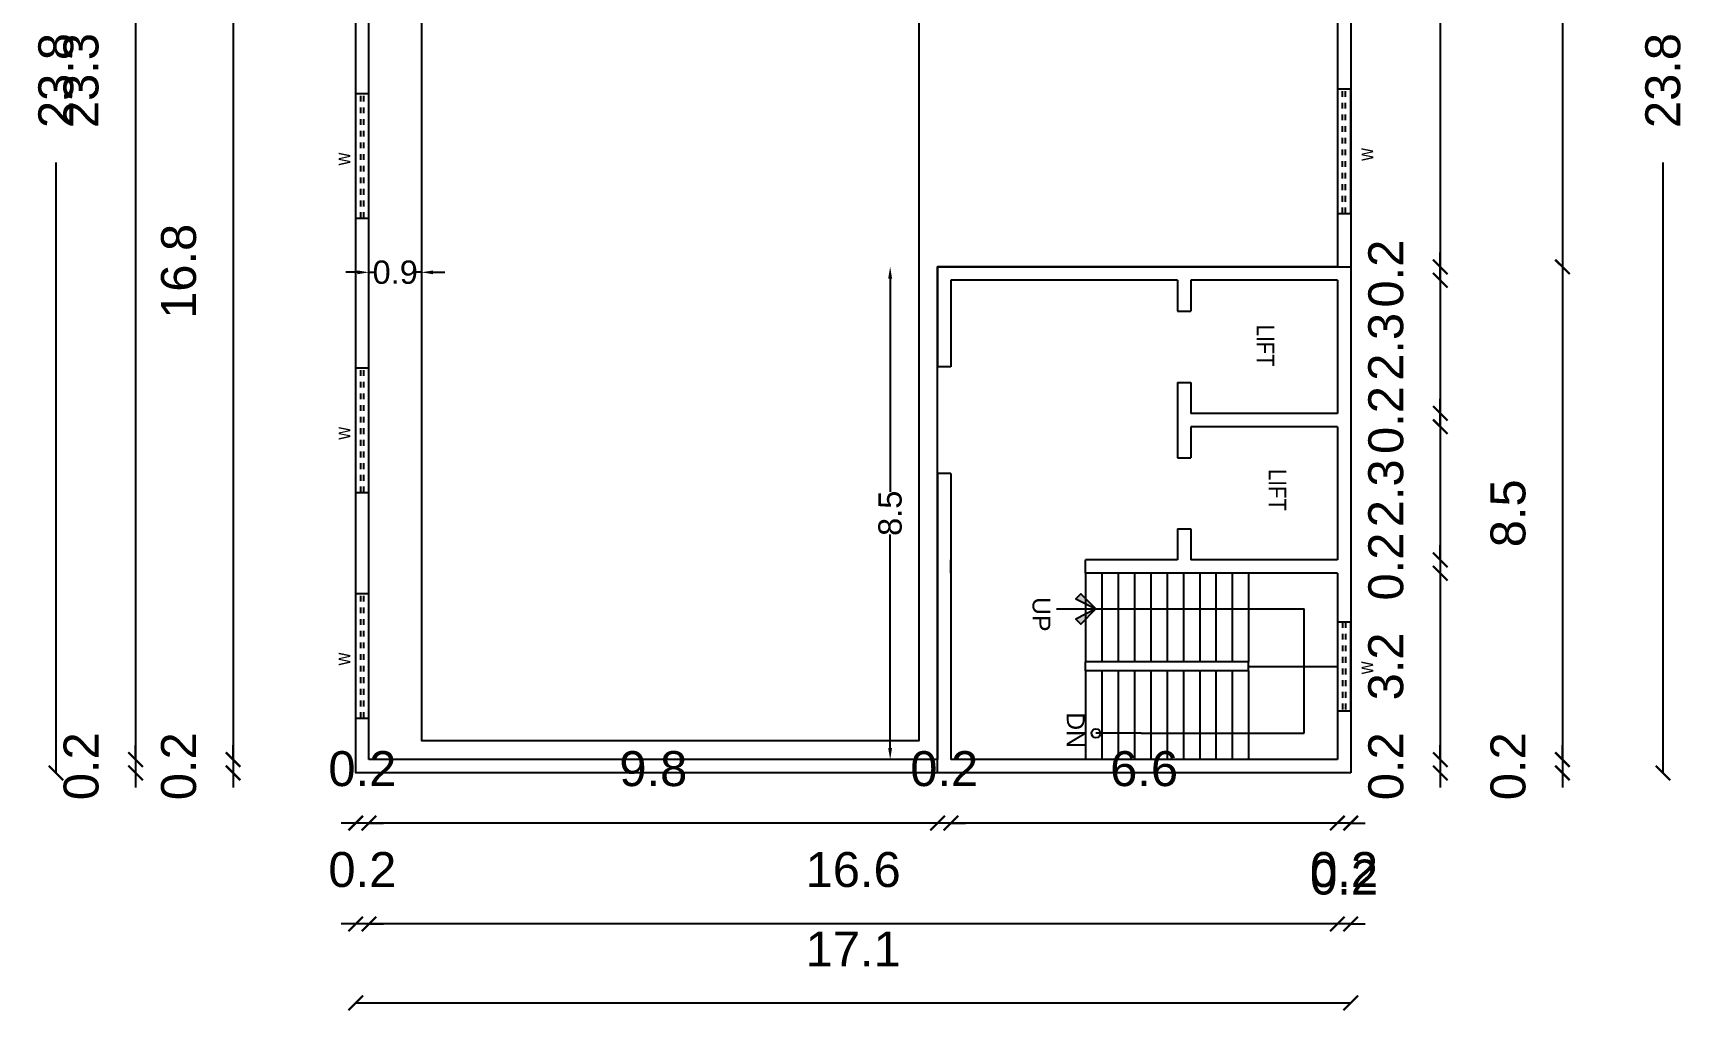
# Model space of a CAD drawing. Header units: metres. Extents: x 21671 to 43338, y -49512 to -25104.
# Drawn here: x 21896.73 to 21925.09, y -25137.59 to -25120.8 of the extents above; entities that cross this region are included whole.
import ezdxf

# ---------------------------------------------------------------- set-up
doc = ezdxf.new("R2010")
doc.units = ezdxf.units.M
doc.linetypes.add('HIDDENX2', pattern=[0.375, 0.25, -0.125])
for name, color, linetype in [('0 @ 1', 7, 'Continuous'), ('5', 5, 'Continuous'), ('BLK_1_FLR_5_ROOF_AREA', 34, 'Continuous'), ('BLK_1_STAIR_HEADROOM', 7, 'Continuous'), ('BLK_1_TERRACEESERVICE_UTILITYDISTANCE', 34, 'Continuous'), ('SOLAR_PANEL', 34, 'Continuous')]:
    doc.layers.add(name, color=color, linetype=linetype)
doc.styles.add('2mm', font='swissl.ttf', dxfattribs={"height": 2})
doc.styles.add('ARIAL', font='arial.ttf')
doc.styles.add('SEN', font='tahoma.ttf', dxfattribs={"height": 1})
doc.styles.get("Standard").update_dxf_attribs({"font": 'arial.ttf'})
doc.dimstyles.new('ISO-25', dxfattribs={"dimtxt": 1, "dimasz": 2.5, "dimexe": 1.25, "dimexo": 0.625, "dimtad": 1, "dimdec": 1, "dimzin": 1, "dimdsep": 46, "dimtxsty": 'Standard', "dimcen": 2.5, "dimse1": 1, "dimse2": 1, "dimsd1": 1, "dimsd2": 1, "dimadec": 1, "dimazin": 3, "dimtfac": 1, "dimtdec": 1, "dimtix": 1, "dimtmove": 2, "dimatfit": 3, "dimfxl": 0, "dimarcsym": 0})

# ---------------------------------------------------------------- blocks, each defined once
blk = doc.blocks.new('A$C674B7934')
at = {"layer": '5', "linetype": 'HIDDENX2'}
for p, q in [((3.5, 90), (3.5, 6)), ((5.5, 90), (5.5, 6))]:
    blk.add_line(p, q, dxfattribs=at)
at = {"layer": '5'}
blk.add_lwpolyline([(0, 6), (9, 6), (9, 90), (0, 90)], close=True, dxfattribs=at)
blk = doc.blocks.new('A$C617F55A5')
at = {"layer": '5', "linetype": 'HIDDENX2'}
for p, q in [((0, 5.5), (60, 5.5)), ((0, 3.5), (60, 3.5))]:
    blk.add_line(p, q, dxfattribs=at)
at = {"layer": '5'}
blk.add_lwpolyline([(60, 0), (60, 9), (0, 9), (0, 0)], close=True, dxfattribs=at)
blk = doc.blocks.new('_ArchTick')
at = {"color": 0, "linetype": 'ByBlock', "const_width": 0.15}
blk.add_lwpolyline([(-0.5, -0.5), (0.5, 0.5)], dxfattribs=at)
blk = doc.blocks.new('*D177')
at = {"color": 0, "lineweight": -2}
blk.add_line((21900.162, -25116.512), (21900.162, -25133.277), dxfattribs=at)
at = {"layer": 'Defpoints', "color": 0}
for p in [(21902.493, -25116.512), (21900.162, -25133.277), (21902.493, -25133.277)]:
    blk.add_point(p, dxfattribs=at)
at = {"color": 0, "lineweight": -2, "xscale": 0.25, "yscale": 0.25, "zscale": 0.25}
for p, rotation in [((21900.162, -25116.512), 90), ((21900.162, -25133.277), 270)]:
    blk.add_blockref('_ArchTick', p, dxfattribs=dict(at, rotation=rotation))
at = {"color": 0, "insert": (21899.23, -25124.894), "char_height": 0.6, "attachment_point": 5, "rotation": 90}
blk.add_mtext('16.8', dxfattribs=at)
blk = doc.blocks.new('*D158')
at = {"color": 0, "lineweight": -2}
for p, q in [((21900.162, -25133.277), (21900.162, -25133.027)), ((21900.162, -25133.277), (21900.162, -25133.506)), ((21900.162, -25133.506), (21900.162, -25133.756))]:
    blk.add_line(p, q, dxfattribs=at)
at = {"layer": 'Defpoints', "color": 0}
for p in [(21902.493, -25133.277), (21900.162, -25133.506), (21902.265, -25133.506)]:
    blk.add_point(p, dxfattribs=at)
at = {"color": 0, "lineweight": -2, "xscale": 0.25, "yscale": 0.25, "zscale": 0.25}
for p, rotation in [((21900.162, -25133.277), 270), ((21900.162, -25133.506), 90)]:
    blk.add_blockref('_ArchTick', p, dxfattribs=dict(at, rotation=rotation))
at = {"color": 0, "insert": (21899.23, -25133.391), "char_height": 0.6, "attachment_point": 5, "rotation": 90}
blk.add_mtext('0.2', dxfattribs=at)
blk = doc.blocks.new('*D160')
at = {"color": 0, "lineweight": -2}
blk.add_line((21898.488, -25109.958), (21898.488, -25133.277), dxfattribs=at)
at = {"layer": 'Defpoints', "color": 0}
for p in [(21902.493, -25109.958), (21898.488, -25133.277), (21902.493, -25133.277)]:
    blk.add_point(p, dxfattribs=at)
at = {"color": 0, "lineweight": -2, "xscale": 0.25, "yscale": 0.25, "zscale": 0.25}
for p, rotation in [((21898.488, -25109.958), 90), ((21898.488, -25133.277), 270)]:
    blk.add_blockref('_ArchTick', p, dxfattribs=dict(at, rotation=rotation))
at = {"color": 0, "insert": (21897.556, -25121.618), "char_height": 0.6, "attachment_point": 5, "rotation": 90}
blk.add_mtext('23.3', dxfattribs=at)
blk = doc.blocks.new('*D161')
at = {"color": 0, "lineweight": -2}
for p, q in [((21898.488, -25133.277), (21898.488, -25133.027)), ((21898.488, -25133.277), (21898.488, -25133.506)), ((21898.488, -25133.506), (21898.488, -25133.756))]:
    blk.add_line(p, q, dxfattribs=at)
at = {"layer": 'Defpoints', "color": 0}
for p in [(21902.493, -25133.277), (21898.488, -25133.506), (21902.265, -25133.506)]:
    blk.add_point(p, dxfattribs=at)
at = {"color": 0, "lineweight": -2, "xscale": 0.25, "yscale": 0.25, "zscale": 0.25}
for p, rotation in [((21898.488, -25133.277), 270), ((21898.488, -25133.506), 90)]:
    blk.add_blockref('_ArchTick', p, dxfattribs=dict(at, rotation=rotation))
at = {"color": 0, "insert": (21897.557, -25133.391), "char_height": 0.6, "attachment_point": 5, "rotation": 90}
blk.add_mtext('0.2', dxfattribs=at)
blk = doc.blocks.new('*D178')
at = {"color": 0, "lineweight": -2}
for p, q in [((21897.124, -25109.73), (21897.124, -25120.208)), ((21897.124, -25133.506), (21897.124, -25123.028))]:
    blk.add_line(p, q, dxfattribs=at)
at = {"layer": 'Defpoints', "color": 0}
for p in [(21902.265, -25109.73), (21897.124, -25133.506), (21902.265, -25133.506)]:
    blk.add_point(p, dxfattribs=at)
at = {"color": 0, "lineweight": -2, "xscale": 0.25, "yscale": 0.25, "zscale": 0.25}
for p, rotation in [((21897.124, -25109.73), 90), ((21897.124, -25133.506), 270)]:
    blk.add_blockref('_ArchTick', p, dxfattribs=dict(at, rotation=rotation))
at = {"color": 0, "insert": (21897.124, -25121.618), "char_height": 0.6, "attachment_point": 5, "rotation": 90}
blk.add_mtext('23.8', dxfattribs=at)
blk = doc.blocks.new('*D179')
at = {"color": 0, "lineweight": -2}
blk.add_line((21920.872, -25109.958), (21920.872, -25124.818), dxfattribs=at)
at = {"layer": 'Defpoints', "color": 0}
for p in [(21919.106, -25109.958), (21919.106, -25124.818), (21920.872, -25124.818)]:
    blk.add_point(p, dxfattribs=at)
at = {"color": 0, "lineweight": -2, "xscale": 0.25, "yscale": 0.25, "zscale": 0.25}
for p, rotation in [((21920.872, -25109.958), 90), ((21920.872, -25124.818), 270)]:
    blk.add_blockref('_ArchTick', p, dxfattribs=dict(at, rotation=rotation))
at = {"color": 0, "insert": (21919.941, -25117.388), "char_height": 0.6, "attachment_point": 5, "rotation": 90}
blk.add_mtext('14.9', dxfattribs=at)
blk = doc.blocks.new('*D180')
at = {"color": 0, "lineweight": -2}
for p, q in [((21920.872, -25124.818), (21920.872, -25124.568)), ((21920.872, -25124.818), (21920.872, -25125.047)), ((21920.872, -25125.047), (21920.872, -25125.297))]:
    blk.add_line(p, q, dxfattribs=at)
at = {"layer": 'Defpoints', "color": 0}
for p in [(21919.106, -25124.818), (21919.106, -25125.047), (21920.872, -25125.047)]:
    blk.add_point(p, dxfattribs=at)
at = {"color": 0, "lineweight": -2, "xscale": 0.25, "yscale": 0.25, "zscale": 0.25}
for p, rotation in [((21920.872, -25124.818), 270), ((21920.872, -25125.047), 90)]:
    blk.add_blockref('_ArchTick', p, dxfattribs=dict(at, rotation=rotation))
at = {"color": 0, "insert": (21919.941, -25124.933), "char_height": 0.6, "attachment_point": 5, "rotation": 90}
blk.add_mtext('0.2', dxfattribs=at)
blk = doc.blocks.new('*D181')
at = {"color": 0, "lineweight": -2}
for p, q in [((21920.872, -25125.047), (21920.872, -25124.797)), ((21920.872, -25125.047), (21920.872, -25127.333)), ((21920.872, -25127.333), (21920.872, -25127.583))]:
    blk.add_line(p, q, dxfattribs=at)
at = {"layer": 'Defpoints', "color": 0}
for p in [(21919.106, -25125.047), (21919.106, -25127.333), (21920.872, -25127.333)]:
    blk.add_point(p, dxfattribs=at)
at = {"color": 0, "lineweight": -2, "xscale": 0.25, "yscale": 0.25, "zscale": 0.25}
for p, rotation in [((21920.872, -25125.047), 270), ((21920.872, -25127.333), 90)]:
    blk.add_blockref('_ArchTick', p, dxfattribs=dict(at, rotation=rotation))
at = {"color": 0, "insert": (21919.94, -25126.19), "char_height": 0.6, "attachment_point": 5, "rotation": 90}
blk.add_mtext('2.3', dxfattribs=at)
blk = doc.blocks.new('*D182')
at = {"color": 0, "lineweight": -2}
for p, q in [((21920.872, -25127.333), (21920.872, -25127.083)), ((21920.872, -25127.333), (21920.872, -25127.562)), ((21920.872, -25127.562), (21920.872, -25127.812))]:
    blk.add_line(p, q, dxfattribs=at)
at = {"layer": 'Defpoints', "color": 0}
for p in [(21919.106, -25127.333), (21919.106, -25127.562), (21920.872, -25127.562)]:
    blk.add_point(p, dxfattribs=at)
at = {"color": 0, "lineweight": -2, "xscale": 0.25, "yscale": 0.25, "zscale": 0.25}
for p, rotation in [((21920.872, -25127.333), 270), ((21920.872, -25127.562), 90)]:
    blk.add_blockref('_ArchTick', p, dxfattribs=dict(at, rotation=rotation))
at = {"color": 0, "insert": (21919.941, -25127.447), "char_height": 0.6, "attachment_point": 5, "rotation": 90}
blk.add_mtext('0.2', dxfattribs=at)
blk = doc.blocks.new('*D183')
at = {"color": 0, "lineweight": -2}
for p, q in [((21920.872, -25127.562), (21920.872, -25127.312)), ((21920.872, -25127.562), (21920.872, -25129.848)), ((21920.872, -25129.848), (21920.872, -25130.098))]:
    blk.add_line(p, q, dxfattribs=at)
at = {"layer": 'Defpoints', "color": 0}
for p in [(21919.106, -25127.562), (21919.106, -25129.848), (21920.872, -25129.848)]:
    blk.add_point(p, dxfattribs=at)
at = {"color": 0, "lineweight": -2, "xscale": 0.25, "yscale": 0.25, "zscale": 0.25}
for p, rotation in [((21920.872, -25127.562), 270), ((21920.872, -25129.848), 90)]:
    blk.add_blockref('_ArchTick', p, dxfattribs=dict(at, rotation=rotation))
at = {"color": 0, "insert": (21919.94, -25128.705), "char_height": 0.6, "attachment_point": 5, "rotation": 90}
blk.add_mtext('2.3', dxfattribs=at)
blk = doc.blocks.new('*D184')
at = {"color": 0, "lineweight": -2}
for p, q in [((21920.872, -25129.848), (21920.872, -25129.598)), ((21920.872, -25129.848), (21920.872, -25130.076)), ((21920.872, -25130.076), (21920.872, -25130.326))]:
    blk.add_line(p, q, dxfattribs=at)
at = {"layer": 'Defpoints', "color": 0}
for p in [(21919.106, -25129.848), (21919.106, -25130.076), (21920.872, -25130.076)]:
    blk.add_point(p, dxfattribs=at)
at = {"color": 0, "lineweight": -2, "xscale": 0.25, "yscale": 0.25, "zscale": 0.25}
for p, rotation in [((21920.872, -25129.848), 270), ((21920.872, -25130.076), 90)]:
    blk.add_blockref('_ArchTick', p, dxfattribs=dict(at, rotation=rotation))
at = {"color": 0, "insert": (21919.941, -25129.962), "char_height": 0.6, "attachment_point": 5, "rotation": 90}
blk.add_mtext('0.2', dxfattribs=at)
blk = doc.blocks.new('*D185')
at = {"color": 0, "lineweight": -2}
blk.add_line((21920.872, -25130.076), (21920.872, -25133.277), dxfattribs=at)
at = {"layer": 'Defpoints', "color": 0}
for p in [(21919.106, -25130.076), (21919.106, -25133.277), (21920.872, -25133.277)]:
    blk.add_point(p, dxfattribs=at)
at = {"color": 0, "lineweight": -2, "xscale": 0.25, "yscale": 0.25, "zscale": 0.25}
for p, rotation in [((21920.872, -25130.076), 90), ((21920.872, -25133.277), 270)]:
    blk.add_blockref('_ArchTick', p, dxfattribs=dict(at, rotation=rotation))
at = {"color": 0, "insert": (21919.94, -25131.677), "char_height": 0.6, "attachment_point": 5, "rotation": 90}
blk.add_mtext('3.2', dxfattribs=at)
blk = doc.blocks.new('*D186')
at = {"color": 0, "lineweight": -2}
for p, q in [((21920.872, -25133.277), (21920.872, -25133.027)), ((21920.872, -25133.277), (21920.872, -25133.506)), ((21920.872, -25133.506), (21920.872, -25133.756))]:
    blk.add_line(p, q, dxfattribs=at)
at = {"layer": 'Defpoints', "color": 0}
for p in [(21919.106, -25133.277), (21919.335, -25133.506), (21920.872, -25133.506)]:
    blk.add_point(p, dxfattribs=at)
at = {"color": 0, "lineweight": -2, "xscale": 0.25, "yscale": 0.25, "zscale": 0.25}
for p, rotation in [((21920.872, -25133.277), 270), ((21920.872, -25133.506), 90)]:
    blk.add_blockref('_ArchTick', p, dxfattribs=dict(at, rotation=rotation))
at = {"color": 0, "insert": (21919.941, -25133.391), "char_height": 0.6, "attachment_point": 5, "rotation": 90}
blk.add_mtext('0.2', dxfattribs=at)
blk = doc.blocks.new('*D146')
at = {"color": 0, "lineweight": -2}
blk.add_line((21922.968, -25109.958), (21922.968, -25124.818), dxfattribs=at)
at = {"layer": 'Defpoints', "color": 0}
for p in [(21919.106, -25109.958), (21919.106, -25124.818), (21922.968, -25124.818)]:
    blk.add_point(p, dxfattribs=at)
at = {"color": 0, "lineweight": -2, "xscale": 0.25, "yscale": 0.25, "zscale": 0.25}
for p, rotation in [((21922.968, -25109.958), 90), ((21922.968, -25124.818), 270)]:
    blk.add_blockref('_ArchTick', p, dxfattribs=dict(at, rotation=rotation))
at = {"color": 0, "insert": (21922.037, -25117.388), "char_height": 0.6, "attachment_point": 5, "rotation": 90}
blk.add_mtext('14.9', dxfattribs=at)
blk = doc.blocks.new('*D147')
at = {"color": 0, "lineweight": -2}
blk.add_line((21922.968, -25124.818), (21922.968, -25133.277), dxfattribs=at)
at = {"layer": 'Defpoints', "color": 0}
for p in [(21919.106, -25124.818), (21919.106, -25133.277), (21922.968, -25133.277)]:
    blk.add_point(p, dxfattribs=at)
at = {"color": 0, "lineweight": -2, "xscale": 0.25, "yscale": 0.25, "zscale": 0.25}
for p, rotation in [((21922.968, -25124.818), 90), ((21922.968, -25133.277), 270)]:
    blk.add_blockref('_ArchTick', p, dxfattribs=dict(at, rotation=rotation))
at = {"color": 0, "insert": (21922.037, -25129.048), "char_height": 0.6, "attachment_point": 5, "rotation": 90}
blk.add_mtext('8.5', dxfattribs=at)
blk = doc.blocks.new('*D148')
at = {"color": 0, "lineweight": -2}
for p, q in [((21922.968, -25133.277), (21922.968, -25133.027)), ((21922.968, -25133.277), (21922.968, -25133.506)), ((21922.968, -25133.506), (21922.968, -25133.756))]:
    blk.add_line(p, q, dxfattribs=at)
at = {"layer": 'Defpoints', "color": 0}
for p in [(21919.106, -25133.277), (21919.335, -25133.506), (21922.968, -25133.506)]:
    blk.add_point(p, dxfattribs=at)
at = {"color": 0, "lineweight": -2, "xscale": 0.25, "yscale": 0.25, "zscale": 0.25}
for p, rotation in [((21922.968, -25133.277), 270), ((21922.968, -25133.506), 90)]:
    blk.add_blockref('_ArchTick', p, dxfattribs=dict(at, rotation=rotation))
at = {"color": 0, "insert": (21922.037, -25133.391), "char_height": 0.6, "attachment_point": 5, "rotation": 90}
blk.add_mtext('0.2', dxfattribs=at)
blk = doc.blocks.new('*D187')
at = {"color": 0, "lineweight": -2}
for p, q in [((21924.693, -25109.73), (21924.693, -25120.208)), ((21924.693, -25133.506), (21924.693, -25123.028))]:
    blk.add_line(p, q, dxfattribs=at)
at = {"layer": 'Defpoints', "color": 0}
for p in [(21919.335, -25109.73), (21919.335, -25133.506), (21924.693, -25133.506)]:
    blk.add_point(p, dxfattribs=at)
at = {"color": 0, "lineweight": -2, "xscale": 0.25, "yscale": 0.25, "zscale": 0.25}
for p, rotation in [((21924.693, -25109.73), 90), ((21924.693, -25133.506), 270)]:
    blk.add_blockref('_ArchTick', p, dxfattribs=dict(at, rotation=rotation))
at = {"color": 0, "insert": (21924.693, -25121.618), "char_height": 0.6, "attachment_point": 5, "rotation": 90}
blk.add_mtext('23.8', dxfattribs=at)
blk = doc.blocks.new('*D149')
at = {"color": 0, "lineweight": -2}
for p, q in [((21919.106, -25134.367), (21918.856, -25134.367)), ((21919.335, -25134.367), (21919.106, -25134.367)), ((21919.335, -25134.367), (21919.585, -25134.367))]:
    blk.add_line(p, q, dxfattribs=at)
at = {"layer": 'Defpoints', "color": 0}
for p in [(21919.106, -25133.277), (21919.335, -25133.506), (21919.106, -25134.367)]:
    blk.add_point(p, dxfattribs=at)
at = {"color": 0, "lineweight": -2, "xscale": 0.25, "yscale": 0.25, "zscale": 0.25}
blk.add_blockref('_ArchTick', (21919.106, -25134.367), dxfattribs=at)
at = {"color": 0, "lineweight": -2, "xscale": 0.25, "yscale": 0.25, "zscale": 0.25, "rotation": 180}
blk.add_blockref('_ArchTick', (21919.335, -25134.367), dxfattribs=at)
at = {"color": 0, "insert": (21919.221, -25135.298), "char_height": 0.6, "attachment_point": 5}
blk.add_mtext('0.2', dxfattribs=at)
blk = doc.blocks.new('*D188')
at = {"color": 0, "lineweight": -2}
blk.add_line((21919.106, -25134.367), (21912.476, -25134.367), dxfattribs=at)
at = {"layer": 'Defpoints', "color": 0}
for p in [(21912.476, -25133.277), (21919.106, -25133.277), (21912.476, -25134.367)]:
    blk.add_point(p, dxfattribs=at)
at = {"color": 0, "lineweight": -2, "xscale": 0.25, "yscale": 0.25, "zscale": 0.25, "rotation": 180}
blk.add_blockref('_ArchTick', (21912.476, -25134.367), dxfattribs=at)
at = {"color": 0, "lineweight": -2, "xscale": 0.25, "yscale": 0.25, "zscale": 0.25}
blk.add_blockref('_ArchTick', (21919.106, -25134.367), dxfattribs=at)
at = {"color": 0, "insert": (21915.791, -25133.436), "char_height": 0.6, "attachment_point": 5}
blk.add_mtext('6.6', dxfattribs=at)
blk = doc.blocks.new('*D189')
at = {"color": 0, "lineweight": -2}
for p, q in [((21912.248, -25134.367), (21911.998, -25134.367)), ((21912.476, -25134.367), (21912.248, -25134.367)), ((21912.476, -25134.367), (21912.726, -25134.367))]:
    blk.add_line(p, q, dxfattribs=at)
at = {"layer": 'Defpoints', "color": 0}
for p in [(21912.248, -25133.277), (21912.476, -25133.277), (21912.248, -25134.367)]:
    blk.add_point(p, dxfattribs=at)
at = {"color": 0, "lineweight": -2, "xscale": 0.25, "yscale": 0.25, "zscale": 0.25}
blk.add_blockref('_ArchTick', (21912.248, -25134.367), dxfattribs=at)
at = {"color": 0, "lineweight": -2, "xscale": 0.25, "yscale": 0.25, "zscale": 0.25, "rotation": 180}
blk.add_blockref('_ArchTick', (21912.476, -25134.367), dxfattribs=at)
at = {"color": 0, "insert": (21912.362, -25133.436), "char_height": 0.6, "attachment_point": 5}
blk.add_mtext('0.2', dxfattribs=at)
blk = doc.blocks.new('*D190')
at = {"color": 0, "lineweight": -2}
blk.add_line((21912.248, -25134.367), (21902.493, -25134.367), dxfattribs=at)
at = {"layer": 'Defpoints', "color": 0}
for p in [(21902.493, -25133.277), (21912.248, -25133.277), (21902.493, -25134.367)]:
    blk.add_point(p, dxfattribs=at)
at = {"color": 0, "lineweight": -2, "xscale": 0.25, "yscale": 0.25, "zscale": 0.25, "rotation": 180}
blk.add_blockref('_ArchTick', (21902.493, -25134.367), dxfattribs=at)
at = {"color": 0, "lineweight": -2, "xscale": 0.25, "yscale": 0.25, "zscale": 0.25}
blk.add_blockref('_ArchTick', (21912.248, -25134.367), dxfattribs=at)
at = {"color": 0, "insert": (21907.371, -25133.436), "char_height": 0.6, "attachment_point": 5}
blk.add_mtext('9.8', dxfattribs=at)
blk = doc.blocks.new('*D150')
at = {"color": 0, "lineweight": -2}
for p, q in [((21902.265, -25134.367), (21902.015, -25134.367)), ((21902.493, -25134.367), (21902.265, -25134.367)), ((21902.493, -25134.367), (21902.743, -25134.367))]:
    blk.add_line(p, q, dxfattribs=at)
at = {"layer": 'Defpoints', "color": 0}
for p in [(21902.493, -25133.277), (21902.265, -25133.506), (21902.265, -25134.367)]:
    blk.add_point(p, dxfattribs=at)
at = {"color": 0, "lineweight": -2, "xscale": 0.25, "yscale": 0.25, "zscale": 0.25}
blk.add_blockref('_ArchTick', (21902.265, -25134.367), dxfattribs=at)
at = {"color": 0, "lineweight": -2, "xscale": 0.25, "yscale": 0.25, "zscale": 0.25, "rotation": 180}
blk.add_blockref('_ArchTick', (21902.493, -25134.367), dxfattribs=at)
at = {"color": 0, "insert": (21902.379, -25133.436), "char_height": 0.6, "attachment_point": 5}
blk.add_mtext('0.2', dxfattribs=at)
blk = doc.blocks.new('*D151')
at = {"color": 0, "lineweight": -2}
for p, q in [((21919.106, -25136.099), (21918.856, -25136.099)), ((21919.335, -25136.099), (21919.106, -25136.099)), ((21919.335, -25136.099), (21919.585, -25136.099))]:
    blk.add_line(p, q, dxfattribs=at)
at = {"layer": 'Defpoints', "color": 0}
for p in [(21919.106, -25133.277), (21919.335, -25133.506), (21919.106, -25136.099)]:
    blk.add_point(p, dxfattribs=at)
at = {"color": 0, "lineweight": -2, "xscale": 0.25, "yscale": 0.25, "zscale": 0.25}
blk.add_blockref('_ArchTick', (21919.106, -25136.099), dxfattribs=at)
at = {"color": 0, "lineweight": -2, "xscale": 0.25, "yscale": 0.25, "zscale": 0.25, "rotation": 180}
blk.add_blockref('_ArchTick', (21919.335, -25136.099), dxfattribs=at)
at = {"color": 0, "insert": (21919.221, -25135.168), "char_height": 0.6, "attachment_point": 5}
blk.add_mtext('0.2', dxfattribs=at)
blk = doc.blocks.new('*D152')
at = {"color": 0, "lineweight": -2}
blk.add_line((21919.106, -25136.099), (21902.493, -25136.099), dxfattribs=at)
at = {"layer": 'Defpoints', "color": 0}
for p in [(21902.493, -25133.277), (21919.106, -25133.277), (21902.493, -25136.099)]:
    blk.add_point(p, dxfattribs=at)
at = {"color": 0, "lineweight": -2, "xscale": 0.25, "yscale": 0.25, "zscale": 0.25, "rotation": 180}
blk.add_blockref('_ArchTick', (21902.493, -25136.099), dxfattribs=at)
at = {"color": 0, "lineweight": -2, "xscale": 0.25, "yscale": 0.25, "zscale": 0.25}
blk.add_blockref('_ArchTick', (21919.106, -25136.099), dxfattribs=at)
at = {"color": 0, "insert": (21910.8, -25135.168), "char_height": 0.6, "attachment_point": 5}
blk.add_mtext('16.6', dxfattribs=at)
blk = doc.blocks.new('*D153')
at = {"color": 0, "lineweight": -2}
for p, q in [((21902.265, -25136.099), (21902.015, -25136.099)), ((21902.493, -25136.099), (21902.265, -25136.099)), ((21902.493, -25136.099), (21902.743, -25136.099))]:
    blk.add_line(p, q, dxfattribs=at)
at = {"layer": 'Defpoints', "color": 0}
for p in [(21902.493, -25133.277), (21902.265, -25133.506), (21902.265, -25136.099)]:
    blk.add_point(p, dxfattribs=at)
at = {"color": 0, "lineweight": -2, "xscale": 0.25, "yscale": 0.25, "zscale": 0.25}
blk.add_blockref('_ArchTick', (21902.265, -25136.099), dxfattribs=at)
at = {"color": 0, "lineweight": -2, "xscale": 0.25, "yscale": 0.25, "zscale": 0.25, "rotation": 180}
blk.add_blockref('_ArchTick', (21902.493, -25136.099), dxfattribs=at)
at = {"color": 0, "insert": (21902.379, -25135.168), "char_height": 0.6, "attachment_point": 5}
blk.add_mtext('0.2', dxfattribs=at)
blk = doc.blocks.new('*D191')
at = {"color": 0, "lineweight": -2}
blk.add_line((21902.265, -25137.454), (21919.335, -25137.454), dxfattribs=at)
at = {"layer": 'Defpoints', "color": 0}
for p in [(21902.265, -25133.506), (21919.335, -25133.506), (21919.335, -25137.454)]:
    blk.add_point(p, dxfattribs=at)
at = {"color": 0, "lineweight": -2, "xscale": 0.25, "yscale": 0.25, "zscale": 0.25, "rotation": 180}
blk.add_blockref('_ArchTick', (21902.265, -25137.454), dxfattribs=at)
at = {"color": 0, "lineweight": -2, "xscale": 0.25, "yscale": 0.25, "zscale": 0.25}
blk.add_blockref('_ArchTick', (21919.335, -25137.454), dxfattribs=at)
at = {"color": 0, "insert": (21910.8, -25136.528), "char_height": 0.6, "attachment_point": 5}
blk.add_mtext('17.1', dxfattribs=at)
blk = doc.blocks.new('*D263')
at = {"layer": 'BLK_1_TERRACEESERVICE_UTILITYDISTANCE', "color": 0, "lineweight": -2}
for p, q in [((21902.293, -25124.911), (21902.093, -25124.911)), ((21902.493, -25124.911), (21902.579, -25124.911)), ((21903.393, -25124.911), (21903.308, -25124.911)), ((21903.593, -25124.911), (21903.793, -25124.911))]:
    blk.add_line(p, q, dxfattribs=at)
at = {"layer": 'BLK_1_TERRACEESERVICE_UTILITYDISTANCE', "color": 0}
for points in [[(21902.293, -25124.878), (21902.293, -25124.944), (21902.493, -25124.911)], [(21903.593, -25124.878), (21903.593, -25124.944), (21903.393, -25124.911)]]:
    blk.add_solid(points, dxfattribs=at)
at = {"layer": 'Defpoints', "color": 0}
for p in [(21902.493, -25124.832), (21903.393, -25124.832), (21902.493, -25124.911)]:
    blk.add_point(p, dxfattribs=at)
at = {"layer": 'BLK_1_TERRACEESERVICE_UTILITYDISTANCE', "color": 0, "insert": (21902.943, -25124.911), "char_height": 0.4, "attachment_point": 5}
blk.add_mtext('0.9', dxfattribs=at)
blk = doc.blocks.new('*D341')
at = {"layer": 'BLK_1_STAIR_HEADROOM', "color": 0, "lineweight": -2}
for p, q in [((21911.434, -25125.018), (21911.434, -25128.682)), ((21911.434, -25133.077), (21911.434, -25129.414))]:
    blk.add_line(p, q, dxfattribs=at)
at = {"layer": 'BLK_1_STAIR_HEADROOM', "color": 0}
for points in [[(21911.4, -25125.018), (21911.467, -25125.018), (21911.434, -25124.818)], [(21911.4, -25133.077), (21911.467, -25133.077), (21911.434, -25133.277)]]:
    blk.add_solid(points, dxfattribs=at)
at = {"layer": 'Defpoints', "color": 0}
for p in [(21912.248, -25124.818), (21911.434, -25133.277), (21912.248, -25133.277)]:
    blk.add_point(p, dxfattribs=at)
at = {"layer": 'BLK_1_STAIR_HEADROOM', "color": 0, "insert": (21911.434, -25129.048), "char_height": 0.4, "attachment_point": 5, "rotation": 90}
blk.add_mtext('8.5', dxfattribs=at)

msp = doc.modelspace()

# ---------------------------------------------------------------- hatches: boundary and pattern name
at = {"ltscale": 0.15}
h = msp.add_hatch(color=0, dxfattribs=at)
h.paths.add_polyline_path([(21914.705, -25130.432), (21914.964, -25130.69), (21914.619, -25130.518)])
h.paths.add_polyline_path([(21914.964, -25130.69), (21914.705, -25130.949), (21914.619, -25130.863)])

# ---------------------------------------------------------------- linework, layer by layer
at = {"color": 0}
for p, q in [((21919.106, -25109.958), (21919.106, -25124.818)), ((21902.493, -25133.277), (21902.493, -25116.512)), ((21919.106, -25124.818), (21912.248, -25124.818)), ((21912.248, -25124.818), (21912.248, -25126.533)), ((21916.363, -25125.047), (21912.476, -25125.047)), ((21912.476, -25125.047), (21912.476, -25126.533)), ((21916.363, -25125.047), (21916.363, -25125.58)), ((21919.106, -25125.047), (21916.591, -25125.047)), ((21916.591, -25125.047), (21916.591, -25125.58)), ((21919.106, -25125.047), (21919.106, -25127.333)), ((21916.363, -25125.58), (21916.591, -25125.58)), ((21912.476, -25126.533), (21912.248, -25126.533)), ((21916.363, -25126.8), (21916.363, -25128.095)), ((21916.363, -25126.8), (21916.591, -25126.8)), ((21916.591, -25126.8), (21916.591, -25127.333)), ((21919.106, -25127.333), (21916.591, -25127.333)), ((21916.591, -25127.562), (21916.591, -25128.095)), ((21919.106, -25127.562), (21916.591, -25127.562)), ((21919.106, -25127.562), (21919.106, -25129.848)), ((21916.363, -25128.095), (21916.591, -25128.095)), ((21912.248, -25128.362), (21912.248, -25133.277)), ((21912.476, -25128.362), (21912.248, -25128.362)), ((21912.476, -25128.362), (21912.476, -25133.277)), ((21916.363, -25129.314), (21916.363, -25129.848)), ((21916.363, -25129.314), (21916.591, -25129.314)), ((21916.591, -25129.314), (21916.591, -25129.848)), ((21912.476, -25130.076), (21912.476, -25129.848)), ((21916.363, -25129.848), (21914.788, -25129.848)), ((21914.788, -25130.076), (21914.788, -25129.848)), ((21919.106, -25129.848), (21916.591, -25129.848)), ((21919.106, -25130.076), (21914.788, -25130.076)), ((21914.788, -25130.076), (21914.788, -25131.601)), ((21915.067, -25130.076), (21915.067, -25131.601)), ((21915.347, -25130.076), (21915.347, -25131.601)), ((21915.626, -25130.076), (21915.626, -25131.601)), ((21915.906, -25130.076), (21915.906, -25131.601)), ((21916.185, -25130.076), (21916.185, -25131.601)), ((21916.464, -25130.076), (21916.464, -25131.601)), ((21916.744, -25130.076), (21916.744, -25131.601)), ((21917.023, -25130.076), (21917.023, -25131.601)), ((21917.303, -25130.076), (21917.303, -25131.601)), ((21917.582, -25130.076), (21917.582, -25131.601)), ((21919.106, -25130.076), (21919.106, -25133.277)), ((21914.288, -25130.69), (21918.537, -25130.69)), ((21918.537, -25132.824), (21918.537, -25130.69)), ((21917.582, -25131.601), (21914.788, -25131.601)), ((21914.788, -25131.753), (21914.788, -25131.601)), ((21917.582, -25131.753), (21917.582, -25131.601)), ((21917.582, -25131.753), (21914.788, -25131.753)), ((21914.788, -25131.753), (21914.788, -25133.277)), ((21915.067, -25131.753), (21915.067, -25133.277)), ((21915.347, -25131.753), (21915.347, -25133.277)), ((21915.626, -25131.753), (21915.626, -25133.277)), ((21915.906, -25131.753), (21915.906, -25133.277)), ((21916.185, -25131.753), (21916.185, -25133.277)), ((21916.464, -25131.753), (21916.464, -25133.277)), ((21916.744, -25131.753), (21916.744, -25133.277)), ((21917.023, -25131.753), (21917.023, -25133.277)), ((21917.303, -25131.753), (21917.303, -25133.277)), ((21917.582, -25131.677), (21919.106, -25131.677)), ((21917.582, -25131.753), (21917.582, -25133.277)), ((21915.743, -25132.824), (21914.965, -25132.824)), ((21915.743, -25132.824), (21918.537, -25132.824)), ((21912.248, -25133.277), (21902.493, -25133.277)), ((21919.106, -25133.277), (21912.476, -25133.277))]:
    msp.add_line(p, q, dxfattribs=at)
at = {"color": 6}
msp.add_line((21903.393, -25125.163), (21903.393, -25129.489), dxfattribs=at)
at = {"color": 0}
msp.add_lwpolyline([(21914.964, -25130.69), (21914.619, -25130.863), (21914.705, -25130.949), (21914.964, -25130.69), (21914.705, -25130.432), (21914.619, -25130.518), (21914.964, -25130.69)], dxfattribs=at)
msp.add_circle((21914.965, -25132.824), 0.0768, dxfattribs=at)
at = {"layer": 'BLK_1_FLR_5_ROOF_AREA', "color": 54}
msp.add_lwpolyline([(21919.335, -25133.506), (21902.265, -25133.506), (21902.265, -25109.73), (21919.335, -25109.73)], close=True, dxfattribs=at)
at = {"layer": 'BLK_1_STAIR_HEADROOM', "color": 1}
msp.add_lwpolyline([(21919.335, -25133.506), (21912.248, -25133.506), (21912.248, -25124.818), (21919.335, -25124.818)], close=True, dxfattribs=at)
at = {"layer": 'SOLAR_PANEL', "color": 3}
msp.add_lwpolyline([(21911.93, -25116.937), (21903.393, -25116.937), (21903.393, -25132.949), (21911.93, -25132.949)], close=True, dxfattribs=at)

# ---------------------------------------------------------------- block references
at = {"color": 0, "xscale": 0.0254017857142961, "yscale": 0.0254017857142961, "zscale": 0.0254017857142961}
for name, p, rotation in [('A$C674B7934', (21902.493, -25121.694), 180), ('A$C674B7934', (21919.335, -25121.614), 180), ('A$C674B7934', (21902.493, -25126.403), 180), ('A$C674B7934', (21902.493, -25130.278), 180), ('A$C617F55A5', (21919.106, -25130.915), 270)]:
    msp.add_blockref(name, p, dxfattribs=dict(at, rotation=rotation))

# ---------------------------------------------------------------- texts
at = {"color": 0, "style": 'ARIAL'}
for s, p in [('UP', (21913.877, -25130.487)), ('DN', (21914.465, -25132.463))]:
    msp.add_text(s, height=0.3048, rotation=270, dxfattribs=at).set_placement(p)
at = {"color": 0, "char_height": 0.2, "width": 26.3481, "attachment_point": 5, "rotation": 90.6255, "style": 'SEN'}
for insert in [(21919.621, -25122.887), (21902.072, -25122.965), (21902.072, -25127.674), (21902.072, -25131.549), (21919.621, -25131.701)]:
    msp.add_mtext('W', dxfattribs=dict(at, insert=insert))
at = {"layer": '0 @ 1', "color": 0, "char_height": 0.30482, "width": 462.36415, "attachment_point": 1, "rotation": 270, "style": '2mm'}
for insert in [(21918.027, -25125.812), (21918.232, -25128.288)]:
    msp.add_mtext('{\\fArial Narrow|b0|i0|c0|p34;\\C7;LIFT }', dxfattribs=dict(at, insert=insert))

# ---------------------------------------------------------------- dimensions: what is measured, and where the dimension line sits
at = {"color": 0}
for base, p1, p2, angle, picture, middle in [((21897.124, -25133.506), (21902.265, -25109.73), (21902.265, -25133.506), 270, '*D178', (21897.124, -25121.618)), ((21924.693, -25133.506), (21919.335, -25109.73), (21919.335, -25133.506), 270, '*D187', (21924.693, -25121.618)), ((21919.106, -25134.367), (21919.335, -25133.506), (21919.106, -25133.277), 180, '*D149', (21919.221, -25135.298))]:
    dim = msp.add_linear_dim(base=base, p1=p1, p2=p2, angle=angle, dimstyle='ISO-25', override={"dimtxt": 0.6, "dimasz": 0.25, "dimblk1": 'ArchTick', "dimblk2": 'ArchTick', "dimsah": 1, "dimsd1": 0, "dimsd2": 0}, dxfattribs=at)
    dim.commit()
    dim.dimension.update_dxf_attribs({"geometry": picture, "text_midpoint": middle, "dimtype": 160})
for base, p1, p2, angle, picture, middle in [((21898.488, -25133.277), (21902.493, -25109.958), (21902.493, -25133.277), 270, '*D160', (21897.556, -25121.618)), ((21920.872, -25124.818), (21919.106, -25109.958), (21919.106, -25124.818), 270, '*D179', (21919.941, -25117.388)), ((21922.968, -25124.818), (21919.106, -25109.958), (21919.106, -25124.818), 270, '*D146', (21922.037, -25117.388)), ((21900.162, -25133.277), (21902.493, -25116.512), (21902.493, -25133.277), 270, '*D177', (21899.23, -25124.894)), ((21920.872, -25125.047), (21919.106, -25124.818), (21919.106, -25125.047), 270, '*D180', (21919.941, -25124.933)), ((21922.968, -25133.277), (21919.106, -25124.818), (21919.106, -25133.277), 270, '*D147', (21922.037, -25129.048)), ((21920.872, -25127.333), (21919.106, -25125.047), (21919.106, -25127.333), 270, '*D181', (21919.94, -25126.19)), ((21920.872, -25127.562), (21919.106, -25127.333), (21919.106, -25127.562), 270, '*D182', (21919.941, -25127.447)), ((21920.872, -25129.848), (21919.106, -25127.562), (21919.106, -25129.848), 270, '*D183', (21919.94, -25128.705)), ((21920.872, -25130.076), (21919.106, -25129.848), (21919.106, -25130.076), 270, '*D184', (21919.941, -25129.962)), ((21920.872, -25133.277), (21919.106, -25130.076), (21919.106, -25133.277), 270, '*D185', (21919.94, -25131.677)), ((21898.488, -25133.506), (21902.493, -25133.277), (21902.265, -25133.506), 270, '*D161', (21897.557, -25133.391)), ((21900.162, -25133.506), (21902.493, -25133.277), (21902.265, -25133.506), 270, '*D158', (21899.23, -25133.391)), ((21902.265, -25134.367), (21902.493, -25133.277), (21902.265, -25133.506), 180, '*D150', (21902.379, -25133.436)), ((21902.493, -25134.367), (21912.248, -25133.277), (21902.493, -25133.277), 180, '*D190', (21907.371, -25133.436)), ((21912.248, -25134.367), (21912.476, -25133.277), (21912.248, -25133.277), 180, '*D189', (21912.362, -25133.436)), ((21912.476, -25134.367), (21919.106, -25133.277), (21912.476, -25133.277), 180, '*D188', (21915.791, -25133.436)), ((21920.872, -25133.506), (21919.106, -25133.277), (21919.335, -25133.506), 270, '*D186', (21919.941, -25133.391)), ((21922.968, -25133.506), (21919.106, -25133.277), (21919.335, -25133.506), 270, '*D148', (21922.037, -25133.391)), ((21902.265, -25136.099), (21902.493, -25133.277), (21902.265, -25133.506), 180, '*D153', (21902.379, -25135.168)), ((21902.493, -25136.099), (21919.106, -25133.277), (21902.493, -25133.277), 180, '*D152', (21910.8, -25135.168)), ((21919.106, -25136.099), (21919.335, -25133.506), (21919.106, -25133.277), 180, '*D151', (21919.221, -25135.168)), ((21919.335, -25137.454), (21902.265, -25133.506), (21919.335, -25133.506), 180, '*D191', (21910.8, -25136.528))]:
    dim = msp.add_linear_dim(base=base, p1=p1, p2=p2, angle=angle, dimstyle='ISO-25', override={"dimtxt": 0.6, "dimasz": 0.25, "dimblk1": 'ArchTick', "dimblk2": 'ArchTick', "dimsah": 1, "dimsd1": 0, "dimsd2": 0}, dxfattribs=at)
    dim.commit()
    dim.dimension.update_dxf_attribs({"geometry": picture, "text_midpoint": middle})
at = {"layer": 'BLK_1_STAIR_HEADROOM', "color": 1}
dim = msp.add_aligned_dim(p1=(21912.248, -25124.818), p2=(21912.248, -25133.277), distance=-0.814, dimstyle='ISO-25', override={"dimtxt": 0.4, "dimasz": 0.2, "dimgap": 0, "dimtad": 0, "dimsd1": 0, "dimsd2": 0, "dimfxl": 3, "dimfxlon": 1, "dimtfill": 0, "dimtfillclr": 256}, dxfattribs=at)
dim.commit()
dim.dimension.update_dxf_attribs({"geometry": '*D341', "text_midpoint": (21911.434, -25129.048)})
at = {"layer": 'BLK_1_TERRACEESERVICE_UTILITYDISTANCE', "color": 3}
dim = msp.add_aligned_dim(p1=(21903.393, -25124.832), p2=(21902.493, -25124.832), distance=0.079, dimstyle='ISO-25', override={"dimtxt": 0.4, "dimasz": 0.2, "dimgap": 0, "dimtad": 0, "dimsd1": 0, "dimsd2": 0, "dimfxl": 3, "dimfxlon": 1, "dimtfill": 0, "dimtfillclr": 256}, dxfattribs=at)
dim.commit()
dim.dimension.update_dxf_attribs({"geometry": '*D263', "text_midpoint": (21902.943, -25124.911)})

doc.saveas('drawing.dxf')
